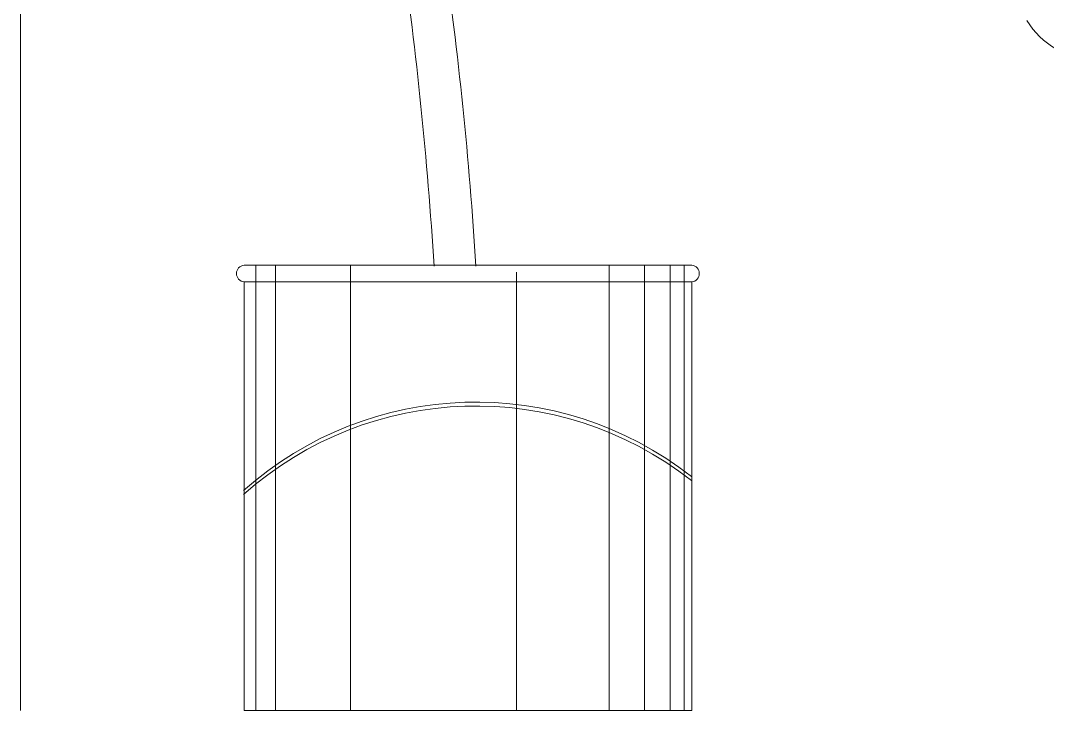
# Model space of a CAD drawing. Header units: millimetres. Extents: x 485872 to 486142, y -52344 to -52207.
# Drawn here: x 486117.0589 to 486117.5396, y -52330.8766 to -52330.5535 of the extents above; entities that cross this region are included whole.
import ezdxf

# ---------------------------------------------------------------- set-up
doc = ezdxf.new("R2010")
doc.units = ezdxf.units.MM
doc.header["$LTSCALE"] = 15
doc.layers.add('PH', color=8, linetype='Continuous')

# ---------------------------------------------------------------- blocks, each defined once
blk = doc.blocks.new('dfgh')
at = {"layer": 'PH', "lineweight": 0}
blk.add_arc((719099.3413910099, -40097.17755873686), 37.14161905977865, 210.8814635269116, 329.1185364730885, dxfattribs=at)
blk = doc.blocks.new('errt')
at = {"color": 252, "linetype": 'Continuous', "lineweight": 0}
blk.add_blockref('dfgh', (0, 100), dxfattribs=at)
blk = doc.blocks.new('sf')
at = {"color": 43, "lineweight": 5}
for p, q in [((17714.82288831472, 470560.5498991646), (18114.82288831472, 470560.5498991646)), ((17725.40009862929, 470162.5676381998), (17725.40009862929, 470560.5498991646)), ((17743.0288612321, 470162.5676381998), (17743.0288612321, 470560.5498991646)), ((17810.01778112352, 470162.5676381998), (17810.01778112352, 470560.5498991646)), ((18040.95251582563, 470162.5676381998), (18040.95251582563, 470560.5498991646)), ((18072.68391050398, 470162.5676381998), (18072.68391050398, 470560.5498991646)), ((18095.6012782678, 470162.5676381998), (18095.6012782678, 470560.5498991646)), ((18107.94119945913, 470162.5676381998), (18107.94119945913, 470560.5498991646)), ((17958.12589333951, 470162.5676381998), (17958.12589333951, 470554.4524316453)), ((17714.82288831472, 470162.5676381998), (17714.82288831472, 470545.5498991645)), ((17714.82288831472, 470545.5498991645), (18114.82288831472, 470545.5498991645)), ((18114.82288831472, 470545.5498991645), (18114.82288831472, 470162.5676381998)), ((18114.82288831472, 470162.5676381998), (17714.82288831472, 470162.5676381998))]:
    blk.add_line(p, q, dxfattribs=at)
for centre, radius, start, end in [((14315.0117835626, 470338.4940083362), 3576.414170088046, 3.546442027016555, 8.129118670019936), ((14352.40979404002, 470338.4940083362), 3576.414170088046, 3.546442027016555, 8.129118670019936), ((17715.6659528166, 470553.0498991645), 7.547235106508738, 96.41361527445305, 263.586384725547), ((18113.97982381284, 470553.0498991645), 7.547235106508738, 276.413615274453, 83.58638472554694), ((17921.88166475296, 470126.4658542275), 311.7381521878146, 51.83639955117145, 131.740849922758), ((17921.88166475296, 470122.9430409186), 311.7381521878146, 51.83639955117145, 131.740849922758)]:
    blk.add_arc(centre, radius, start, end, dxfattribs=at)

msp = doc.modelspace()

# ---------------------------------------------------------------- linework, layer by layer
at = {"linetype": 'Continuous', "lineweight": 13}
msp.add_lwpolyline([(486117.0588632071, -52330.87664029934), (486117.0588632071, -52328.17664029933)], dxfattribs=at)

# ---------------------------------------------------------------- block references
at = {"linetype": 'Continuous', "lineweight": 13, "xscale": -0.001, "yscale": 0.001, "zscale": 0.001}
msp.add_blockref('errt', (486836.6611594226, -52290.53726365903), dxfattribs=at)
at = {"lineweight": 5, "xscale": 0.0005240255359560251, "yscale": 0.0005240255359560251, "zscale": 0.0005240255359560251}
msp.add_blockref('sf', (486107.8804565654, -52577.2538317924), dxfattribs=at)

doc.saveas('drawing.dxf')
